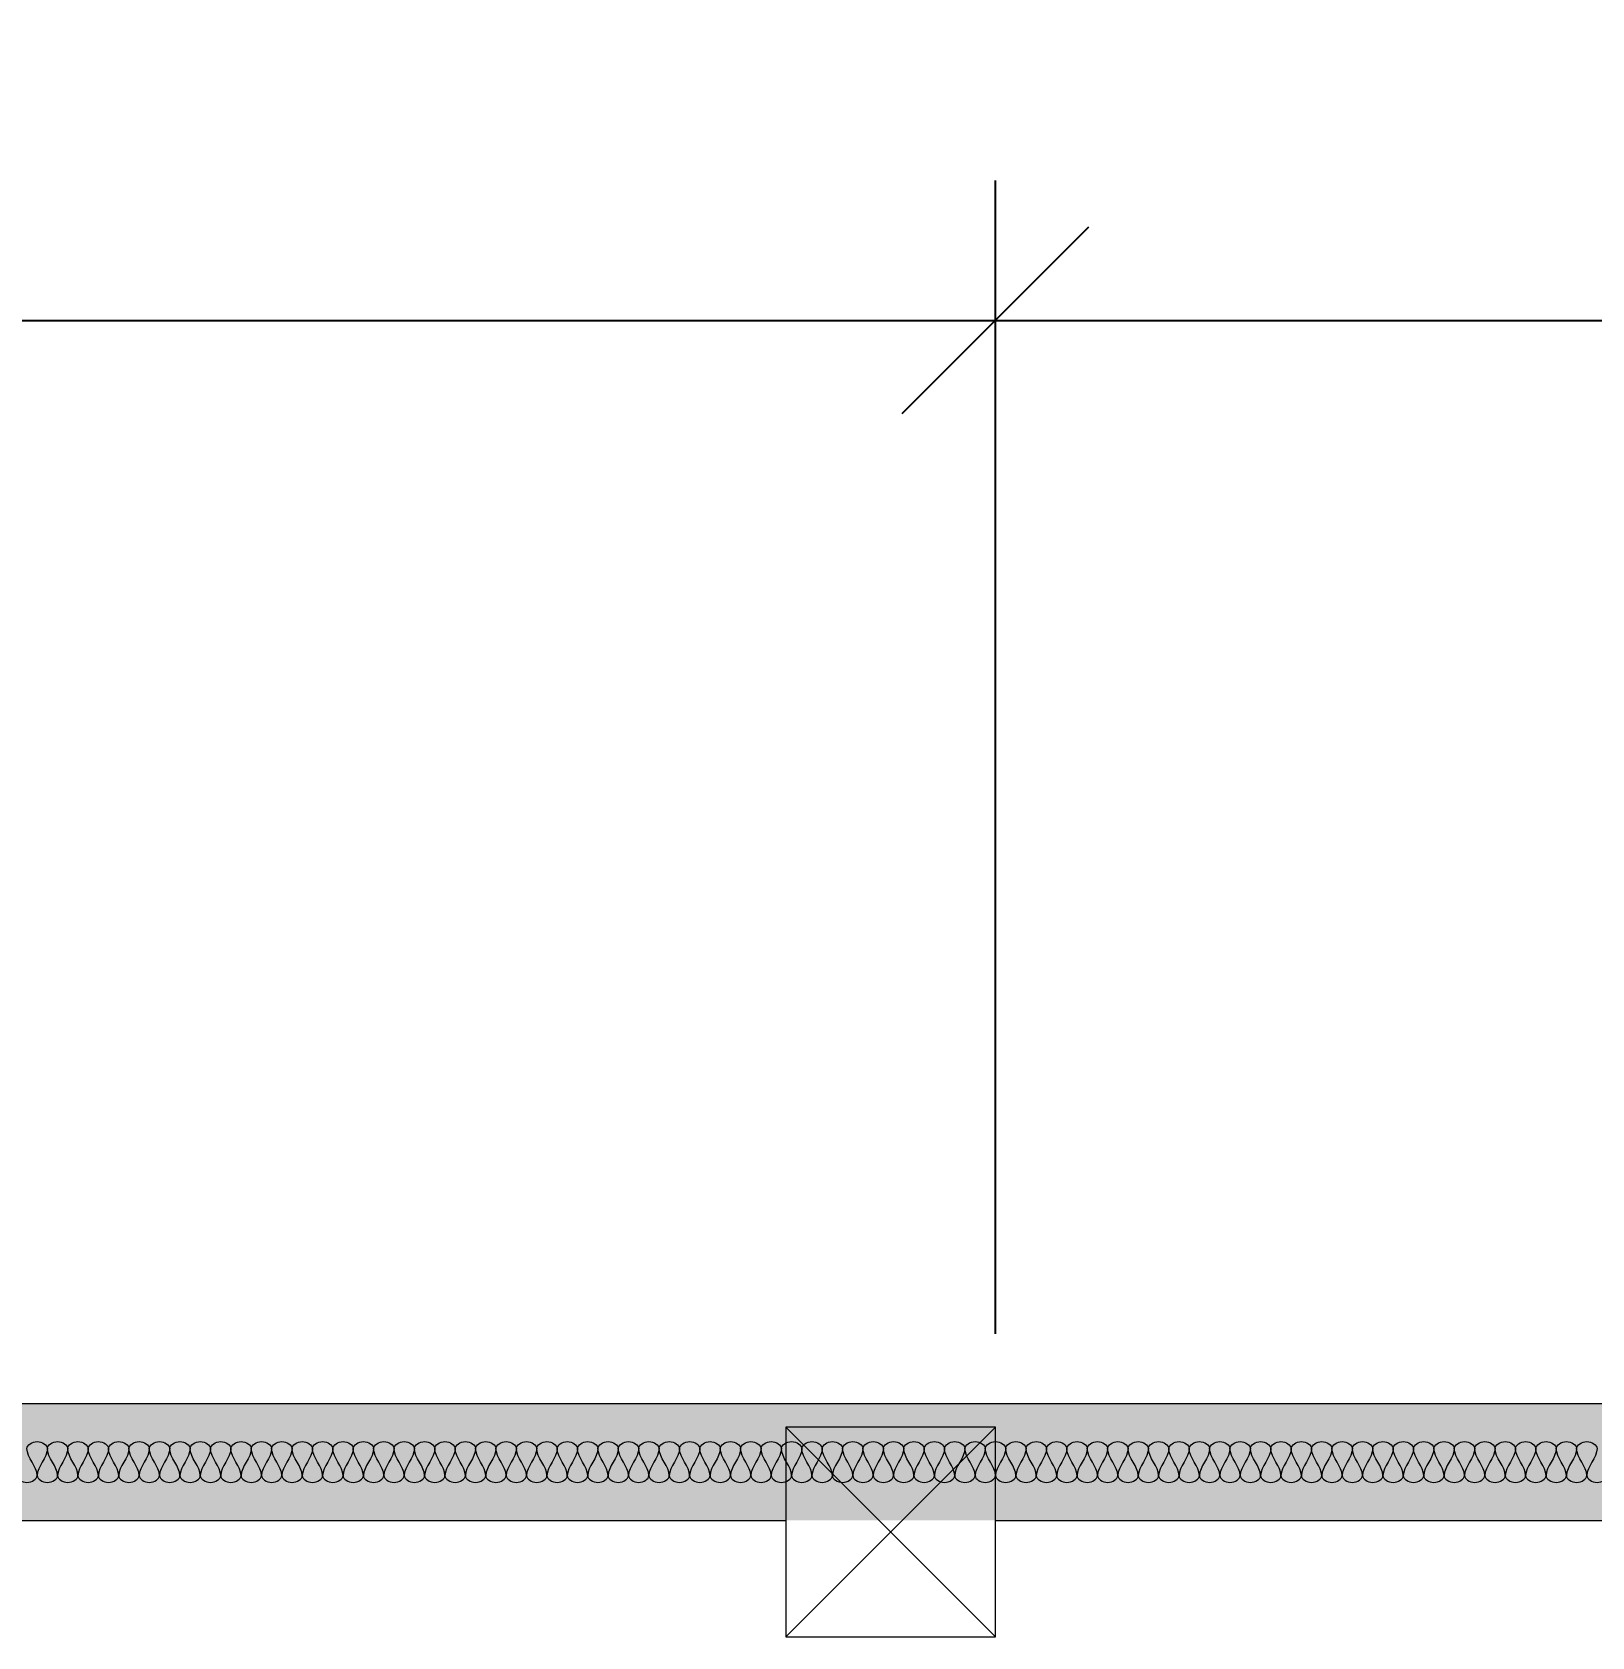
# Model space of a CAD drawing. Header units: inches. Extents: x 1913 to 24953, y -2945 to 1064.
# Drawn here: x 4112 to 4245.9, y 175 to 312.7 of the extents above; entities that cross this region are included whole.
import ezdxf

# ---------------------------------------------------------------- set-up
doc = ezdxf.new("R2010")
doc.units = ezdxf.units.IN
doc.header["$MEASUREMENT"] = 0
for name, color, linetype, lineweight in [('A-ANNO-DIMS', 211, 'Continuous', 9), ('A-COLS', 52, 'Continuous', 9), ('A-DETL', 90, 'Continuous', 9), ('A-WALL', 113, 'Continuous', 13), ('A-WALL-PATT', 111, 'Continuous', 50)]:
    doc.layers.add(name, color=color, linetype=linetype, lineweight=lineweight)
doc.styles.add('Arial', font='arial.ttf', dxfattribs={"height": 12})
doc.dimstyles.new('Linear_-_3_32__Arial', dxfattribs={"dimscale": 12, "dimtxt": 12.243113, "dimasz": 1.333333, "dimexe": 1, "dimexo": 0.666667, "dimgap": 0.666667, "dimtad": 1, "dimdec": 5, "dimrnd": 0.03125, "dimzin": 1, "dimdsep": 46, "dimlunit": 4, "dimtxsty": 'Arial', "dimblk1": 'OBLIQUE', "dimblk2": 'OBLIQUE', "dimsah": 1, "dimcen": 0.09, "dimdle": 1, "dimazin": 0, "dimtfac": 1, "dimtdec": 4, "dimtix": 1, "dimtmove": 0, "dimatfit": 3, "dimfxl": 1, "dimtvp": 1, "dimtfill": 1, "dimfrac": 2, "dimtolj": 1, "dimtzin": 0, "dimarcsym": 2})

# ---------------------------------------------------------------- blocks, each defined once
blk = doc.blocks.new('_Oblique')
at = {"color": 0, "linetype": 'ByBlock', "lineweight": -2}
blk.add_line((-0.5, -0.5), (0.5, 0.5), dxfattribs=at)
blk = doc.blocks.new('*D100')
at = {"layer": 'A-ANNO-DIMS', "color": 0, "lineweight": -2, "transparency": 16777216}
for p, q in [((2749.66, 195.3), (2749.66, 437.92)), ((5053.66, 198.02), (5053.66, 437.92)), ((2737.66, 425.92), (5065.66, 425.92))]:
    blk.add_line(p, q, dxfattribs=at)
at = {"layer": 'Defpoints', "color": 0, "transparency": 16777216}
for p in [(5053.66, 425.92), (5053.66, 190.02), (2749.66, 187.3)]:
    blk.add_point(p, dxfattribs=at)
at = {"layer": 'A-ANNO-DIMS', "color": 0, "lineweight": -2, "transparency": 16777216, "xscale": 16, "yscale": 16, "zscale": 16, "rotation": 180}
blk.add_blockref('_Oblique', (2749.66, 425.92), dxfattribs=at)
at = {"layer": 'A-ANNO-DIMS', "color": 0, "lineweight": -2, "transparency": 16777216, "xscale": 16, "yscale": 16, "zscale": 16}
blk.add_blockref('_Oblique', (5053.66, 425.92), dxfattribs=at)
at = {"layer": 'A-ANNO-DIMS', "color": 3, "lineweight": 0, "transparency": 16777216, "insert": (3901.66, 440.05), "char_height": 12, "width": 73.4587, "attachment_point": 5, "style": 'Arial'}
blk.add_mtext('\\A1;192\'-0"', dxfattribs=at)
blk = doc.blocks.new('*D159')
at = {"layer": 'A-ANNO-DIMS', "color": 0, "lineweight": -2, "transparency": 16777216}
for p, q in [((3906.66, 203.02), (3906.66, 299.97)), ((4194.66, 201.02), (4194.66, 299.97)), ((3894.66, 287.97), (4206.66, 287.97))]:
    blk.add_line(p, q, dxfattribs=at)
at = {"layer": 'Defpoints', "color": 0, "transparency": 16777216}
for p in [(4194.66, 287.97), (3906.66, 195.02), (4194.66, 193.02)]:
    blk.add_point(p, dxfattribs=at)
at = {"layer": 'A-ANNO-DIMS', "color": 0, "lineweight": -2, "transparency": 16777216, "xscale": 16, "yscale": 16, "zscale": 16, "rotation": 180}
blk.add_blockref('_Oblique', (3906.66, 287.97), dxfattribs=at)
at = {"layer": 'A-ANNO-DIMS', "color": 0, "lineweight": -2, "transparency": 16777216, "xscale": 16, "yscale": 16, "zscale": 16}
blk.add_blockref('_Oblique', (4194.66, 287.97), dxfattribs=at)
at = {"layer": 'A-ANNO-DIMS', "color": 3, "lineweight": 0, "transparency": 16777216, "insert": (4050.66, 302.1), "char_height": 12, "width": 62.3834, "attachment_point": 5, "style": 'Arial'}
blk.add_mtext('\\A1;24\'-0"', dxfattribs=at)
blk = doc.blocks.new('*D160')
at = {"layer": 'A-ANNO-DIMS', "color": 0, "lineweight": -2, "transparency": 16777216}
for p, q in [((4194.66, 201.02), (4194.66, 299.97)), ((4482.66, 203.02), (4482.66, 299.97)), ((4182.66, 287.97), (4494.66, 287.97))]:
    blk.add_line(p, q, dxfattribs=at)
at = {"layer": 'Defpoints', "color": 0, "transparency": 16777216}
for p in [(4482.66, 287.97), (4482.66, 195.02), (4194.66, 193.02)]:
    blk.add_point(p, dxfattribs=at)
at = {"layer": 'A-ANNO-DIMS', "color": 0, "lineweight": -2, "transparency": 16777216, "xscale": 16, "yscale": 16, "zscale": 16, "rotation": 180}
blk.add_blockref('_Oblique', (4194.66, 287.97), dxfattribs=at)
at = {"layer": 'A-ANNO-DIMS', "color": 0, "lineweight": -2, "transparency": 16777216, "xscale": 16, "yscale": 16, "zscale": 16}
blk.add_blockref('_Oblique', (4482.66, 287.97), dxfattribs=at)
at = {"layer": 'A-ANNO-DIMS', "color": 3, "lineweight": 0, "transparency": 16777216, "insert": (4338.66, 302.1), "char_height": 12, "width": 51.3081, "attachment_point": 5, "style": 'Arial'}
blk.add_mtext('\\A1;24\'-0"', dxfattribs=at)

msp = doc.modelspace()

# ---------------------------------------------------------------- hatches: boundary and pattern name
at = {"layer": 'A-WALL-PATT', "lineweight": 0}
h = msp.add_hatch(dxfattribs=at)
h.set_pattern_fill('FP_1', color=256, angle=90, style=0, pattern_type=2)
h.set_pattern_definition([(140, (3124.017, -677.577), (3.213, 36.72335), [3.84, -42.24]), (85, (3124.017, -677.577), (-38.51274, -7.1044), [3.072, -33.792]), (190.451, (3124.285, -674.517), (-35.29956, 29.62024), [3.263, -35.898]), (136.184, (3113.777, -677.577), (8.4752, 54.6425), [5.76, -63.36]), (186.636, (3114.483, -673.023), (-49.8752, 47.854), [4.895, -53.848]), (81.184, (3113.777, -677.577), (-49.8749, 47.8553), [4.608, -50.688]), (111, (3116.337, -672.457), (20.614, 30.56126), [3.84, -42.24]), (56, (3116.337, -672.457), (-37.1283, 12.4577), [3.072, -33.792]), (161.451, (3118.055, -669.91), (-16.5135, 43.02), [3.263, -35.898]), (127.5, (3124.017, -677.577), (-17.04428, 0.6228), [1.69, -31.693, 1.69, -32.614, -33.92]), (127.5, (3124.017, -677.577), (-17.04428, 0.6228), [-67.686, 1.69, -32.23]), (97.5, (3124.017, -677.577), (-20.19387, 13.4694), [1.69, -17.869, 1.69, -30.925, -12.928]), (97.5, (3124.017, -677.577), (-20.19387, 13.4694), [-52.173, 1.69, -11.238]), (57.5, (3124.017, -688.995), (1.15522, 27.33168), [1.69, -11.11, 1.69, -38.246, -52.992]), (57.5, (3124.017, -688.995), (1.15522, 27.33168), [-52.736, 1.69, -51.302]), (47.5, (3124.017, -694.115), (-5.12498, 29.85903), [1.69, -14.95, 1.69, -24.832, -37.632]), (47.5, (3124.017, -694.115), (-5.12498, 29.85903), [-43.162, 1.69, -35.942])])
h.paths.add_polyline_path([(3571.664949, 185.024501), (3571.664949, 195.024501), (4482.664949, 195.024501), (4482.664949, 185.024501), (4464.664949, 185.024501), (4194.664949, 185.024501), (4176.664949, 185.024501), (3906.664949, 185.024501), (3888.664949, 185.024501), (3618.664949, 185.024501), (3600.664949, 185.024501), (3592.664949, 185.024501), (3586.664949, 185.024501)], flags=0)
h.paths.add_polyline_path([(2754.664949, 185.024501), (2754.664949, 195.024501), (3535.664949, 195.024501), (3535.664949, 185.024501), (3330.664949, 185.024501), (3312.664949, 185.024501), (3042.664949, 185.024501), (3024.664949, 185.024501), (2763.664949, 185.024501)], flags=0)

# ---------------------------------------------------------------- linework, layer by layer
at = {"layer": 'A-COLS', "lineweight": 0}
for p, q in [((4194.664949, 193.024501), (4176.664949, 193.024501)), ((4176.664949, 193.024501), (4176.664949, 175.024501)), ((4176.664949, 193.024501), (4194.664949, 175.024501)), ((4176.664949, 175.024501), (4194.664949, 193.024501)), ((4194.664949, 175.024501), (4194.664949, 193.024501)), ((4176.664949, 175.024501), (4194.664949, 175.024501))]:
    msp.add_line(p, q, dxfattribs=at)
at = {"layer": 'A-DETL', "lineweight": 0}
for points in [[(4111.539949, 191.191168), (4111.539949, 191.466154), (4112.414949, 192.082848), (4113.289949, 191.466154), (4113.289949, 191.191168)], [(4113.289949, 191.191168), (4113.289949, 191.466154), (4114.164949, 192.082848), (4115.039949, 191.466154), (4115.039949, 191.191168)], [(4115.039949, 191.191168), (4115.039949, 191.466154), (4115.914949, 192.082848), (4116.789949, 191.466154), (4116.789949, 191.191168)], [(4116.789949, 191.191168), (4116.789949, 191.466154), (4117.664949, 192.082848), (4118.539949, 191.466154), (4118.539949, 191.191168)], [(4118.539949, 191.191168), (4118.539949, 191.466154), (4119.414949, 192.082848), (4120.289949, 191.466154), (4120.289949, 191.191168)], [(4120.289949, 191.191168), (4120.289949, 191.466154), (4121.164949, 192.082848), (4122.039949, 191.466154), (4122.039949, 191.191168)], [(4122.039949, 191.191168), (4122.039949, 191.466154), (4122.914949, 192.082848), (4123.789949, 191.466154), (4123.789949, 191.191168)], [(4123.789949, 191.191168), (4123.789949, 191.466154), (4124.664949, 192.082848), (4125.539949, 191.466154), (4125.539949, 191.191168)], [(4125.539949, 191.191168), (4125.539949, 191.466154), (4126.414949, 192.082848), (4127.289949, 191.466154), (4127.289949, 191.191168)], [(4127.289949, 191.191168), (4127.289949, 191.466154), (4128.164949, 192.082848), (4129.039949, 191.466154), (4129.039949, 191.191168)], [(4129.039949, 191.191168), (4129.039949, 191.466154), (4129.914949, 192.082848), (4130.789949, 191.466154), (4130.789949, 191.191168)], [(4130.789949, 191.191168), (4130.789949, 191.466154), (4131.664949, 192.082848), (4132.539949, 191.466154), (4132.539949, 191.191168)], [(4132.539949, 191.191168), (4132.539949, 191.466154), (4133.414949, 192.082848), (4134.289949, 191.466154), (4134.289949, 191.191168)], [(4134.289949, 191.191168), (4134.289949, 191.466154), (4135.164949, 192.082848), (4136.039949, 191.466154), (4136.039949, 191.191168)], [(4136.039949, 191.191168), (4136.039949, 191.466154), (4136.914949, 192.082848), (4137.789949, 191.466154), (4137.789949, 191.191168)], [(4137.789949, 191.191168), (4137.789949, 191.466154), (4138.664949, 192.082848), (4139.539949, 191.466154), (4139.539949, 191.191168)], [(4139.539949, 191.191168), (4139.539949, 191.466154), (4140.414949, 192.082848), (4141.289949, 191.466154), (4141.289949, 191.191168)], [(4141.289949, 191.191168), (4141.289949, 191.466154), (4142.164949, 192.082848), (4143.039949, 191.466154), (4143.039949, 191.191168)], [(4143.039949, 191.191168), (4143.039949, 191.466154), (4143.914949, 192.082848), (4144.789949, 191.466154), (4144.789949, 191.191168)], [(4144.789949, 191.191168), (4144.789949, 191.466154), (4145.664949, 192.082848), (4146.539949, 191.466154), (4146.539949, 191.191168)], [(4146.539949, 191.191168), (4146.539949, 191.466154), (4147.414949, 192.082848), (4148.289949, 191.466154), (4148.289949, 191.191168)], [(4148.289949, 191.191168), (4148.289949, 191.466154), (4149.164949, 192.082848), (4150.039949, 191.466154), (4150.039949, 191.191168)], [(4150.039949, 191.191168), (4150.039949, 191.466154), (4150.914949, 192.082848), (4151.789949, 191.466154), (4151.789949, 191.191168)], [(4151.789949, 191.191168), (4151.789949, 191.466154), (4152.664949, 192.082848), (4153.539949, 191.466154), (4153.539949, 191.191168)], [(4153.539949, 191.191168), (4153.539949, 191.466154), (4154.414949, 192.082848), (4155.289949, 191.466154), (4155.289949, 191.191168)], [(4155.289949, 191.191168), (4155.289949, 191.466154), (4156.164949, 192.082848), (4157.039949, 191.466154), (4157.039949, 191.191168)], [(4157.039949, 191.191168), (4157.039949, 191.466154), (4157.914949, 192.082848), (4158.789949, 191.466154), (4158.789949, 191.191168)], [(4158.789949, 191.191168), (4158.789949, 191.466154), (4159.664949, 192.082848), (4160.539949, 191.466154), (4160.539949, 191.191168)], [(4160.539949, 191.191168), (4160.539949, 191.466154), (4161.414949, 192.082848), (4162.289949, 191.466154), (4162.289949, 191.191168)], [(4162.289949, 191.191168), (4162.289949, 191.466154), (4163.164949, 192.082848), (4164.039949, 191.466154), (4164.039949, 191.191168)], [(4164.039949, 191.191168), (4164.039949, 191.466154), (4164.914949, 192.082848), (4165.789949, 191.466154), (4165.789949, 191.191168)], [(4165.789949, 191.191168), (4165.789949, 191.466154), (4166.664949, 192.082848), (4167.539949, 191.466154), (4167.539949, 191.191168)], [(4167.539949, 191.191168), (4167.539949, 191.466154), (4168.414949, 192.082848), (4169.289949, 191.466154), (4169.289949, 191.191168)], [(4169.289949, 191.191168), (4169.289949, 191.466154), (4170.164949, 192.082848), (4171.039949, 191.466154), (4171.039949, 191.191168)], [(4171.039949, 191.191168), (4171.039949, 191.466154), (4171.914949, 192.082848), (4172.789949, 191.466154), (4172.789949, 191.191168)], [(4172.789949, 191.191168), (4172.789949, 191.466154), (4173.664949, 192.082848), (4174.539949, 191.466154), (4174.539949, 191.191168)], [(4174.539949, 191.191168), (4174.539949, 191.466154), (4175.414949, 192.082848), (4176.289949, 191.466154), (4176.289949, 191.191168)], [(4176.289949, 191.191168), (4176.289949, 191.466154), (4177.164949, 192.082848), (4178.039949, 191.466154), (4178.039949, 191.191168)], [(4178.039949, 191.191168), (4178.039949, 191.466154), (4178.914949, 192.082848), (4179.789949, 191.466154), (4179.789949, 191.191168)], [(4179.789949, 191.191168), (4179.789949, 191.466154), (4180.664949, 192.082848), (4181.539949, 191.466154), (4181.539949, 191.191168)], [(4181.539949, 191.191168), (4181.539949, 191.466154), (4182.414949, 192.082848), (4183.289949, 191.466154), (4183.289949, 191.191168)], [(4183.289949, 191.191168), (4183.289949, 191.466154), (4184.164949, 192.082848), (4185.039949, 191.466154), (4185.039949, 191.191168)], [(4185.039949, 191.191168), (4185.039949, 191.466154), (4185.914949, 192.082848), (4186.789949, 191.466154), (4186.789949, 191.191168)], [(4186.789949, 191.191168), (4186.789949, 191.466154), (4187.664949, 192.082848), (4188.539949, 191.466154), (4188.539949, 191.191168)], [(4188.539949, 191.191168), (4188.539949, 191.466154), (4189.414949, 192.082848), (4190.289949, 191.466154), (4190.289949, 191.191168)], [(4190.289949, 191.191168), (4190.289949, 191.466154), (4191.164949, 192.082848), (4192.039949, 191.466154), (4192.039949, 191.191168)], [(4192.039949, 191.191168), (4192.039949, 191.466154), (4192.914949, 192.082848), (4193.789949, 191.466154), (4193.789949, 191.191168)], [(4193.789949, 191.191168), (4193.789949, 191.466154), (4194.664949, 192.082848), (4195.539949, 191.466154), (4195.539949, 191.191168)], [(4195.539949, 191.191168), (4195.539949, 191.466154), (4196.414949, 192.082848), (4197.289949, 191.466154), (4197.289949, 191.191168)], [(4197.289949, 191.191168), (4197.289949, 191.466154), (4198.164949, 192.082848), (4199.039949, 191.466154), (4199.039949, 191.191168)], [(4199.039949, 191.191168), (4199.039949, 191.466154), (4199.914949, 192.082848), (4200.789949, 191.466154), (4200.789949, 191.191168)], [(4200.789949, 191.191168), (4200.789949, 191.466154), (4201.664949, 192.082848), (4202.539949, 191.466154), (4202.539949, 191.191168)], [(4202.539949, 191.191168), (4202.539949, 191.466154), (4203.414949, 192.082848), (4204.289949, 191.466154), (4204.289949, 191.191168)], [(4204.289949, 191.191168), (4204.289949, 191.466154), (4205.164949, 192.082848), (4206.039949, 191.466154), (4206.039949, 191.191168)], [(4206.039949, 191.191168), (4206.039949, 191.466154), (4206.914949, 192.082848), (4207.789949, 191.466154), (4207.789949, 191.191168)], [(4207.789949, 191.191168), (4207.789949, 191.466154), (4208.664949, 192.082848), (4209.539949, 191.466154), (4209.539949, 191.191168)], [(4209.539949, 191.191168), (4209.539949, 191.466154), (4210.414949, 192.082848), (4211.289949, 191.466154), (4211.289949, 191.191168)], [(4211.289949, 191.191168), (4211.289949, 191.466154), (4212.164949, 192.082848), (4213.039949, 191.466154), (4213.039949, 191.191168)], [(4213.039949, 191.191168), (4213.039949, 191.466154), (4213.914949, 192.082848), (4214.789949, 191.466154), (4214.789949, 191.191168)], [(4214.789949, 191.191168), (4214.789949, 191.466154), (4215.664949, 192.082848), (4216.539949, 191.466154), (4216.539949, 191.191168)], [(4216.539949, 191.191168), (4216.539949, 191.466154), (4217.414949, 192.082848), (4218.289949, 191.466154), (4218.289949, 191.191168)], [(4218.289949, 191.191168), (4218.289949, 191.466154), (4219.164949, 192.082848), (4220.039949, 191.466154), (4220.039949, 191.191168)], [(4220.039949, 191.191168), (4220.039949, 191.466154), (4220.914949, 192.082848), (4221.789949, 191.466154), (4221.789949, 191.191168)], [(4221.789949, 191.191168), (4221.789949, 191.466154), (4222.664949, 192.082848), (4223.539949, 191.466154), (4223.539949, 191.191168)], [(4223.539949, 191.191168), (4223.539949, 191.466154), (4224.414949, 192.082848), (4225.289949, 191.466154), (4225.289949, 191.191168)], [(4225.289949, 191.191168), (4225.289949, 191.466154), (4226.164949, 192.082848), (4227.039949, 191.466154), (4227.039949, 191.191168)], [(4227.039949, 191.191168), (4227.039949, 191.466154), (4227.914949, 192.082848), (4228.789949, 191.466154), (4228.789949, 191.191168)], [(4228.789949, 191.191168), (4228.789949, 191.466154), (4229.664949, 192.082848), (4230.539949, 191.466154), (4230.539949, 191.191168)], [(4230.539949, 191.191168), (4230.539949, 191.466154), (4231.414949, 192.082848), (4232.289949, 191.466154), (4232.289949, 191.191168)], [(4232.289949, 191.191168), (4232.289949, 191.466154), (4233.164949, 192.082848), (4234.039949, 191.466154), (4234.039949, 191.191168)], [(4234.039949, 191.191168), (4234.039949, 191.466154), (4234.914949, 192.082848), (4235.789949, 191.466154), (4235.789949, 191.191168)], [(4235.789949, 191.191168), (4235.789949, 191.466154), (4236.664949, 192.082848), (4237.539949, 191.466154), (4237.539949, 191.191168)], [(4237.539949, 191.191168), (4237.539949, 191.466154), (4238.414949, 192.082848), (4239.289949, 191.466154), (4239.289949, 191.191168)], [(4239.289949, 191.191168), (4239.289949, 191.466154), (4240.164949, 192.082848), (4241.039949, 191.466154), (4241.039949, 191.191168)], [(4241.039949, 191.191168), (4241.039949, 191.466154), (4241.914949, 192.082848), (4242.789949, 191.466154), (4242.789949, 191.191168)], [(4242.789949, 191.191168), (4242.789949, 191.466154), (4243.664949, 192.082848), (4244.539949, 191.466154), (4244.539949, 191.191168)], [(4244.539949, 191.191168), (4244.539949, 191.466154), (4245.414949, 192.082848), (4246.289949, 191.466154), (4246.289949, 191.191168)], [(4112.414949, 188.857834), (4112.414949, 189.659549), (4111.539949, 190.389453), (4111.539949, 191.191168)], [(4113.289949, 191.191168), (4113.289949, 190.389453), (4112.414949, 189.659549), (4112.414949, 188.857834)], [(4114.164949, 188.857834), (4114.164949, 189.659549), (4113.289949, 190.389453), (4113.289949, 191.191168)], [(4115.039949, 191.191168), (4115.039949, 190.389453), (4114.164949, 189.659549), (4114.164949, 188.857834)], [(4115.914949, 188.857834), (4115.914949, 189.659549), (4115.039949, 190.389453), (4115.039949, 191.191168)], [(4116.789949, 191.191168), (4116.789949, 190.389453), (4115.914949, 189.659549), (4115.914949, 188.857834)], [(4117.664949, 188.857834), (4117.664949, 189.659549), (4116.789949, 190.389453), (4116.789949, 191.191168)], [(4118.539949, 191.191168), (4118.539949, 190.389453), (4117.664949, 189.659549), (4117.664949, 188.857834)], [(4119.414949, 188.857834), (4119.414949, 189.659549), (4118.539949, 190.389453), (4118.539949, 191.191168)], [(4120.289949, 191.191168), (4120.289949, 190.389453), (4119.414949, 189.659549), (4119.414949, 188.857834)], [(4121.164949, 188.857834), (4121.164949, 189.659549), (4120.289949, 190.389453), (4120.289949, 191.191168)], [(4122.039949, 191.191168), (4122.039949, 190.389453), (4121.164949, 189.659549), (4121.164949, 188.857834)], [(4122.914949, 188.857834), (4122.914949, 189.659549), (4122.039949, 190.389453), (4122.039949, 191.191168)], [(4123.789949, 191.191168), (4123.789949, 190.389453), (4122.914949, 189.659549), (4122.914949, 188.857834)], [(4124.664949, 188.857834), (4124.664949, 189.659549), (4123.789949, 190.389453), (4123.789949, 191.191168)], [(4125.539949, 191.191168), (4125.539949, 190.389453), (4124.664949, 189.659549), (4124.664949, 188.857834)], [(4126.414949, 188.857834), (4126.414949, 189.659549), (4125.539949, 190.389453), (4125.539949, 191.191168)], [(4127.289949, 191.191168), (4127.289949, 190.389453), (4126.414949, 189.659549), (4126.414949, 188.857834)], [(4128.164949, 188.857834), (4128.164949, 189.659549), (4127.289949, 190.389453), (4127.289949, 191.191168)], [(4129.039949, 191.191168), (4129.039949, 190.389453), (4128.164949, 189.659549), (4128.164949, 188.857834)], [(4129.914949, 188.857834), (4129.914949, 189.659549), (4129.039949, 190.389453), (4129.039949, 191.191168)], [(4130.789949, 191.191168), (4130.789949, 190.389453), (4129.914949, 189.659549), (4129.914949, 188.857834)], [(4131.664949, 188.857834), (4131.664949, 189.659549), (4130.789949, 190.389453), (4130.789949, 191.191168)], [(4132.539949, 191.191168), (4132.539949, 190.389453), (4131.664949, 189.659549), (4131.664949, 188.857834)], [(4133.414949, 188.857834), (4133.414949, 189.659549), (4132.539949, 190.389453), (4132.539949, 191.191168)], [(4134.289949, 191.191168), (4134.289949, 190.389453), (4133.414949, 189.659549), (4133.414949, 188.857834)], [(4135.164949, 188.857834), (4135.164949, 189.659549), (4134.289949, 190.389453), (4134.289949, 191.191168)], [(4136.039949, 191.191168), (4136.039949, 190.389453), (4135.164949, 189.659549), (4135.164949, 188.857834)], [(4136.914949, 188.857834), (4136.914949, 189.659549), (4136.039949, 190.389453), (4136.039949, 191.191168)], [(4137.789949, 191.191168), (4137.789949, 190.389453), (4136.914949, 189.659549), (4136.914949, 188.857834)], [(4138.664949, 188.857834), (4138.664949, 189.659549), (4137.789949, 190.389453), (4137.789949, 191.191168)], [(4139.539949, 191.191168), (4139.539949, 190.389453), (4138.664949, 189.659549), (4138.664949, 188.857834)], [(4140.414949, 188.857834), (4140.414949, 189.659549), (4139.539949, 190.389453), (4139.539949, 191.191168)], [(4141.289949, 191.191168), (4141.289949, 190.389453), (4140.414949, 189.659549), (4140.414949, 188.857834)], [(4142.164949, 188.857834), (4142.164949, 189.659549), (4141.289949, 190.389453), (4141.289949, 191.191168)], [(4143.039949, 191.191168), (4143.039949, 190.389453), (4142.164949, 189.659549), (4142.164949, 188.857834)], [(4143.914949, 188.857834), (4143.914949, 189.659549), (4143.039949, 190.389453), (4143.039949, 191.191168)], [(4144.789949, 191.191168), (4144.789949, 190.389453), (4143.914949, 189.659549), (4143.914949, 188.857834)], [(4145.664949, 188.857834), (4145.664949, 189.659549), (4144.789949, 190.389453), (4144.789949, 191.191168)], [(4146.539949, 191.191168), (4146.539949, 190.389453), (4145.664949, 189.659549), (4145.664949, 188.857834)], [(4147.414949, 188.857834), (4147.414949, 189.659549), (4146.539949, 190.389453), (4146.539949, 191.191168)], [(4148.289949, 191.191168), (4148.289949, 190.389453), (4147.414949, 189.659549), (4147.414949, 188.857834)], [(4149.164949, 188.857834), (4149.164949, 189.659549), (4148.289949, 190.389453), (4148.289949, 191.191168)], [(4150.039949, 191.191168), (4150.039949, 190.389453), (4149.164949, 189.659549), (4149.164949, 188.857834)], [(4150.914949, 188.857834), (4150.914949, 189.659549), (4150.039949, 190.389453), (4150.039949, 191.191168)], [(4151.789949, 191.191168), (4151.789949, 190.389453), (4150.914949, 189.659549), (4150.914949, 188.857834)], [(4152.664949, 188.857834), (4152.664949, 189.659549), (4151.789949, 190.389453), (4151.789949, 191.191168)], [(4153.539949, 191.191168), (4153.539949, 190.389453), (4152.664949, 189.659549), (4152.664949, 188.857834)], [(4154.414949, 188.857834), (4154.414949, 189.659549), (4153.539949, 190.389453), (4153.539949, 191.191168)], [(4155.289949, 191.191168), (4155.289949, 190.389453), (4154.414949, 189.659549), (4154.414949, 188.857834)], [(4156.164949, 188.857834), (4156.164949, 189.659549), (4155.289949, 190.389453), (4155.289949, 191.191168)], [(4157.039949, 191.191168), (4157.039949, 190.389453), (4156.164949, 189.659549), (4156.164949, 188.857834)], [(4157.914949, 188.857834), (4157.914949, 189.659549), (4157.039949, 190.389453), (4157.039949, 191.191168)], [(4158.789949, 191.191168), (4158.789949, 190.389453), (4157.914949, 189.659549), (4157.914949, 188.857834)], [(4159.664949, 188.857834), (4159.664949, 189.659549), (4158.789949, 190.389453), (4158.789949, 191.191168)], [(4160.539949, 191.191168), (4160.539949, 190.389453), (4159.664949, 189.659549), (4159.664949, 188.857834)], [(4161.414949, 188.857834), (4161.414949, 189.659549), (4160.539949, 190.389453), (4160.539949, 191.191168)], [(4162.289949, 191.191168), (4162.289949, 190.389453), (4161.414949, 189.659549), (4161.414949, 188.857834)], [(4163.164949, 188.857834), (4163.164949, 189.659549), (4162.289949, 190.389453), (4162.289949, 191.191168)], [(4164.039949, 191.191168), (4164.039949, 190.389453), (4163.164949, 189.659549), (4163.164949, 188.857834)], [(4164.914949, 188.857834), (4164.914949, 189.659549), (4164.039949, 190.389453), (4164.039949, 191.191168)], [(4165.789949, 191.191168), (4165.789949, 190.389453), (4164.914949, 189.659549), (4164.914949, 188.857834)], [(4166.664949, 188.857834), (4166.664949, 189.659549), (4165.789949, 190.389453), (4165.789949, 191.191168)], [(4167.539949, 191.191168), (4167.539949, 190.389453), (4166.664949, 189.659549), (4166.664949, 188.857834)], [(4168.414949, 188.857834), (4168.414949, 189.659549), (4167.539949, 190.389453), (4167.539949, 191.191168)], [(4169.289949, 191.191168), (4169.289949, 190.389453), (4168.414949, 189.659549), (4168.414949, 188.857834)], [(4170.164949, 188.857834), (4170.164949, 189.659549), (4169.289949, 190.389453), (4169.289949, 191.191168)], [(4171.039949, 191.191168), (4171.039949, 190.389453), (4170.164949, 189.659549), (4170.164949, 188.857834)], [(4171.914949, 188.857834), (4171.914949, 189.659549), (4171.039949, 190.389453), (4171.039949, 191.191168)], [(4172.789949, 191.191168), (4172.789949, 190.389453), (4171.914949, 189.659549), (4171.914949, 188.857834)], [(4173.664949, 188.857834), (4173.664949, 189.659549), (4172.789949, 190.389453), (4172.789949, 191.191168)], [(4174.539949, 191.191168), (4174.539949, 190.389453), (4173.664949, 189.659549), (4173.664949, 188.857834)], [(4175.414949, 188.857834), (4175.414949, 189.659549), (4174.539949, 190.389453), (4174.539949, 191.191168)], [(4176.289949, 191.191168), (4176.289949, 190.389453), (4175.414949, 189.659549), (4175.414949, 188.857834)], [(4177.164949, 188.857834), (4177.164949, 189.659549), (4176.289949, 190.389453), (4176.289949, 191.191168)], [(4178.039949, 191.191168), (4178.039949, 190.389453), (4177.164949, 189.659549), (4177.164949, 188.857834)], [(4178.914949, 188.857834), (4178.914949, 189.659549), (4178.039949, 190.389453), (4178.039949, 191.191168)], [(4179.789949, 191.191168), (4179.789949, 190.389453), (4178.914949, 189.659549), (4178.914949, 188.857834)], [(4180.664949, 188.857834), (4180.664949, 189.659549), (4179.789949, 190.389453), (4179.789949, 191.191168)], [(4181.539949, 191.191168), (4181.539949, 190.389453), (4180.664949, 189.659549), (4180.664949, 188.857834)], [(4182.414949, 188.857834), (4182.414949, 189.659549), (4181.539949, 190.389453), (4181.539949, 191.191168)], [(4183.289949, 191.191168), (4183.289949, 190.389453), (4182.414949, 189.659549), (4182.414949, 188.857834)], [(4184.164949, 188.857834), (4184.164949, 189.659549), (4183.289949, 190.389453), (4183.289949, 191.191168)], [(4185.039949, 191.191168), (4185.039949, 190.389453), (4184.164949, 189.659549), (4184.164949, 188.857834)], [(4185.914949, 188.857834), (4185.914949, 189.659549), (4185.039949, 190.389453), (4185.039949, 191.191168)], [(4186.789949, 191.191168), (4186.789949, 190.389453), (4185.914949, 189.659549), (4185.914949, 188.857834)], [(4187.664949, 188.857834), (4187.664949, 189.659549), (4186.789949, 190.389453), (4186.789949, 191.191168)], [(4188.539949, 191.191168), (4188.539949, 190.389453), (4187.664949, 189.659549), (4187.664949, 188.857834)], [(4189.414949, 188.857834), (4189.414949, 189.659549), (4188.539949, 190.389453), (4188.539949, 191.191168)], [(4190.289949, 191.191168), (4190.289949, 190.389453), (4189.414949, 189.659549), (4189.414949, 188.857834)], [(4191.164949, 188.857834), (4191.164949, 189.659549), (4190.289949, 190.389453), (4190.289949, 191.191168)], [(4192.039949, 191.191168), (4192.039949, 190.389453), (4191.164949, 189.659549), (4191.164949, 188.857834)], [(4192.914949, 188.857834), (4192.914949, 189.659549), (4192.039949, 190.389453), (4192.039949, 191.191168)], [(4193.789949, 191.191168), (4193.789949, 190.389453), (4192.914949, 189.659549), (4192.914949, 188.857834)], [(4194.664949, 188.857834), (4194.664949, 189.659549), (4193.789949, 190.389453), (4193.789949, 191.191168)], [(4195.539949, 191.191168), (4195.539949, 190.389453), (4194.664949, 189.659549), (4194.664949, 188.857834)], [(4196.414949, 188.857834), (4196.414949, 189.659549), (4195.539949, 190.389453), (4195.539949, 191.191168)], [(4197.289949, 191.191168), (4197.289949, 190.389453), (4196.414949, 189.659549), (4196.414949, 188.857834)], [(4198.164949, 188.857834), (4198.164949, 189.659549), (4197.289949, 190.389453), (4197.289949, 191.191168)], [(4199.039949, 191.191168), (4199.039949, 190.389453), (4198.164949, 189.659549), (4198.164949, 188.857834)], [(4199.914949, 188.857834), (4199.914949, 189.659549), (4199.039949, 190.389453), (4199.039949, 191.191168)], [(4200.789949, 191.191168), (4200.789949, 190.389453), (4199.914949, 189.659549), (4199.914949, 188.857834)], [(4201.664949, 188.857834), (4201.664949, 189.659549), (4200.789949, 190.389453), (4200.789949, 191.191168)], [(4202.539949, 191.191168), (4202.539949, 190.389453), (4201.664949, 189.659549), (4201.664949, 188.857834)], [(4203.414949, 188.857834), (4203.414949, 189.659549), (4202.539949, 190.389453), (4202.539949, 191.191168)], [(4204.289949, 191.191168), (4204.289949, 190.389453), (4203.414949, 189.659549), (4203.414949, 188.857834)], [(4205.164949, 188.857834), (4205.164949, 189.659549), (4204.289949, 190.389453), (4204.289949, 191.191168)], [(4206.039949, 191.191168), (4206.039949, 190.389453), (4205.164949, 189.659549), (4205.164949, 188.857834)], [(4206.914949, 188.857834), (4206.914949, 189.659549), (4206.039949, 190.389453), (4206.039949, 191.191168)], [(4207.789949, 191.191168), (4207.789949, 190.389453), (4206.914949, 189.659549), (4206.914949, 188.857834)], [(4208.664949, 188.857834), (4208.664949, 189.659549), (4207.789949, 190.389453), (4207.789949, 191.191168)], [(4209.539949, 191.191168), (4209.539949, 190.389453), (4208.664949, 189.659549), (4208.664949, 188.857834)], [(4210.414949, 188.857834), (4210.414949, 189.659549), (4209.539949, 190.389453), (4209.539949, 191.191168)], [(4211.289949, 191.191168), (4211.289949, 190.389453), (4210.414949, 189.659549), (4210.414949, 188.857834)], [(4212.164949, 188.857834), (4212.164949, 189.659549), (4211.289949, 190.389453), (4211.289949, 191.191168)], [(4213.039949, 191.191168), (4213.039949, 190.389453), (4212.164949, 189.659549), (4212.164949, 188.857834)], [(4213.914949, 188.857834), (4213.914949, 189.659549), (4213.039949, 190.389453), (4213.039949, 191.191168)], [(4214.789949, 191.191168), (4214.789949, 190.389453), (4213.914949, 189.659549), (4213.914949, 188.857834)], [(4215.664949, 188.857834), (4215.664949, 189.659549), (4214.789949, 190.389453), (4214.789949, 191.191168)], [(4216.539949, 191.191168), (4216.539949, 190.389453), (4215.664949, 189.659549), (4215.664949, 188.857834)], [(4217.414949, 188.857834), (4217.414949, 189.659549), (4216.539949, 190.389453), (4216.539949, 191.191168)], [(4218.289949, 191.191168), (4218.289949, 190.389453), (4217.414949, 189.659549), (4217.414949, 188.857834)], [(4219.164949, 188.857834), (4219.164949, 189.659549), (4218.289949, 190.389453), (4218.289949, 191.191168)], [(4220.039949, 191.191168), (4220.039949, 190.389453), (4219.164949, 189.659549), (4219.164949, 188.857834)], [(4220.914949, 188.857834), (4220.914949, 189.659549), (4220.039949, 190.389453), (4220.039949, 191.191168)], [(4221.789949, 191.191168), (4221.789949, 190.389453), (4220.914949, 189.659549), (4220.914949, 188.857834)], [(4222.664949, 188.857834), (4222.664949, 189.659549), (4221.789949, 190.389453), (4221.789949, 191.191168)], [(4223.539949, 191.191168), (4223.539949, 190.389453), (4222.664949, 189.659549), (4222.664949, 188.857834)], [(4224.414949, 188.857834), (4224.414949, 189.659549), (4223.539949, 190.389453), (4223.539949, 191.191168)], [(4225.289949, 191.191168), (4225.289949, 190.389453), (4224.414949, 189.659549), (4224.414949, 188.857834)], [(4226.164949, 188.857834), (4226.164949, 189.659549), (4225.289949, 190.389453), (4225.289949, 191.191168)], [(4227.039949, 191.191168), (4227.039949, 190.389453), (4226.164949, 189.659549), (4226.164949, 188.857834)], [(4227.914949, 188.857834), (4227.914949, 189.659549), (4227.039949, 190.389453), (4227.039949, 191.191168)], [(4228.789949, 191.191168), (4228.789949, 190.389453), (4227.914949, 189.659549), (4227.914949, 188.857834)], [(4229.664949, 188.857834), (4229.664949, 189.659549), (4228.789949, 190.389453), (4228.789949, 191.191168)], [(4230.539949, 191.191168), (4230.539949, 190.389453), (4229.664949, 189.659549), (4229.664949, 188.857834)], [(4231.414949, 188.857834), (4231.414949, 189.659549), (4230.539949, 190.389453), (4230.539949, 191.191168)], [(4232.289949, 191.191168), (4232.289949, 190.389453), (4231.414949, 189.659549), (4231.414949, 188.857834)], [(4233.164949, 188.857834), (4233.164949, 189.659549), (4232.289949, 190.389453), (4232.289949, 191.191168)], [(4234.039949, 191.191168), (4234.039949, 190.389453), (4233.164949, 189.659549), (4233.164949, 188.857834)], [(4234.914949, 188.857834), (4234.914949, 189.659549), (4234.039949, 190.389453), (4234.039949, 191.191168)], [(4235.789949, 191.191168), (4235.789949, 190.389453), (4234.914949, 189.659549), (4234.914949, 188.857834)], [(4236.664949, 188.857834), (4236.664949, 189.659549), (4235.789949, 190.389453), (4235.789949, 191.191168)], [(4237.539949, 191.191168), (4237.539949, 190.389453), (4236.664949, 189.659549), (4236.664949, 188.857834)], [(4238.414949, 188.857834), (4238.414949, 189.659549), (4237.539949, 190.389453), (4237.539949, 191.191168)], [(4239.289949, 191.191168), (4239.289949, 190.389453), (4238.414949, 189.659549), (4238.414949, 188.857834)], [(4240.164949, 188.857834), (4240.164949, 189.659549), (4239.289949, 190.389453), (4239.289949, 191.191168)], [(4241.039949, 191.191168), (4241.039949, 190.389453), (4240.164949, 189.659549), (4240.164949, 188.857834)], [(4241.914949, 188.857834), (4241.914949, 189.659549), (4241.039949, 190.389453), (4241.039949, 191.191168)], [(4242.789949, 191.191168), (4242.789949, 190.389453), (4241.914949, 189.659549), (4241.914949, 188.857834)], [(4243.664949, 188.857834), (4243.664949, 189.659549), (4242.789949, 190.389453), (4242.789949, 191.191168)], [(4244.539949, 191.191168), (4244.539949, 190.389453), (4243.664949, 189.659549), (4243.664949, 188.857834)], [(4245.414949, 188.857834), (4245.414949, 189.659549), (4244.539949, 190.389453), (4244.539949, 191.191168)], [(4246.289949, 191.191168), (4246.289949, 190.389453), (4245.414949, 189.659549), (4245.414949, 188.857834)], [(4110.664949, 188.857834), (4110.664949, 188.582848), (4111.539949, 187.966154), (4112.414949, 188.582848), (4112.414949, 188.857834)], [(4112.414949, 188.857834), (4112.414949, 188.582848), (4113.289949, 187.966154), (4114.164949, 188.582848), (4114.164949, 188.857834)], [(4114.164949, 188.857834), (4114.164949, 188.582848), (4115.039949, 187.966154), (4115.914949, 188.582848), (4115.914949, 188.857834)], [(4115.914949, 188.857834), (4115.914949, 188.582848), (4116.789949, 187.966154), (4117.664949, 188.582848), (4117.664949, 188.857834)], [(4117.664949, 188.857834), (4117.664949, 188.582848), (4118.539949, 187.966154), (4119.414949, 188.582848), (4119.414949, 188.857834)], [(4119.414949, 188.857834), (4119.414949, 188.582848), (4120.289949, 187.966154), (4121.164949, 188.582848), (4121.164949, 188.857834)], [(4121.164949, 188.857834), (4121.164949, 188.582848), (4122.039949, 187.966154), (4122.914949, 188.582848), (4122.914949, 188.857834)], [(4122.914949, 188.857834), (4122.914949, 188.582848), (4123.789949, 187.966154), (4124.664949, 188.582848), (4124.664949, 188.857834)], [(4124.664949, 188.857834), (4124.664949, 188.582848), (4125.539949, 187.966154), (4126.414949, 188.582848), (4126.414949, 188.857834)], [(4126.414949, 188.857834), (4126.414949, 188.582848), (4127.289949, 187.966154), (4128.164949, 188.582848), (4128.164949, 188.857834)], [(4128.164949, 188.857834), (4128.164949, 188.582848), (4129.039949, 187.966154), (4129.914949, 188.582848), (4129.914949, 188.857834)], [(4129.914949, 188.857834), (4129.914949, 188.582848), (4130.789949, 187.966154), (4131.664949, 188.582848), (4131.664949, 188.857834)], [(4131.664949, 188.857834), (4131.664949, 188.582848), (4132.539949, 187.966154), (4133.414949, 188.582848), (4133.414949, 188.857834)], [(4133.414949, 188.857834), (4133.414949, 188.582848), (4134.289949, 187.966154), (4135.164949, 188.582848), (4135.164949, 188.857834)], [(4135.164949, 188.857834), (4135.164949, 188.582848), (4136.039949, 187.966154), (4136.914949, 188.582848), (4136.914949, 188.857834)], [(4136.914949, 188.857834), (4136.914949, 188.582848), (4137.789949, 187.966154), (4138.664949, 188.582848), (4138.664949, 188.857834)], [(4138.664949, 188.857834), (4138.664949, 188.582848), (4139.539949, 187.966154), (4140.414949, 188.582848), (4140.414949, 188.857834)], [(4140.414949, 188.857834), (4140.414949, 188.582848), (4141.289949, 187.966154), (4142.164949, 188.582848), (4142.164949, 188.857834)], [(4142.164949, 188.857834), (4142.164949, 188.582848), (4143.039949, 187.966154), (4143.914949, 188.582848), (4143.914949, 188.857834)], [(4143.914949, 188.857834), (4143.914949, 188.582848), (4144.789949, 187.966154), (4145.664949, 188.582848), (4145.664949, 188.857834)], [(4145.664949, 188.857834), (4145.664949, 188.582848), (4146.539949, 187.966154), (4147.414949, 188.582848), (4147.414949, 188.857834)], [(4147.414949, 188.857834), (4147.414949, 188.582848), (4148.289949, 187.966154), (4149.164949, 188.582848), (4149.164949, 188.857834)], [(4149.164949, 188.857834), (4149.164949, 188.582848), (4150.039949, 187.966154), (4150.914949, 188.582848), (4150.914949, 188.857834)], [(4150.914949, 188.857834), (4150.914949, 188.582848), (4151.789949, 187.966154), (4152.664949, 188.582848), (4152.664949, 188.857834)], [(4152.664949, 188.857834), (4152.664949, 188.582848), (4153.539949, 187.966154), (4154.414949, 188.582848), (4154.414949, 188.857834)], [(4154.414949, 188.857834), (4154.414949, 188.582848), (4155.289949, 187.966154), (4156.164949, 188.582848), (4156.164949, 188.857834)], [(4156.164949, 188.857834), (4156.164949, 188.582848), (4157.039949, 187.966154), (4157.914949, 188.582848), (4157.914949, 188.857834)], [(4157.914949, 188.857834), (4157.914949, 188.582848), (4158.789949, 187.966154), (4159.664949, 188.582848), (4159.664949, 188.857834)], [(4159.664949, 188.857834), (4159.664949, 188.582848), (4160.539949, 187.966154), (4161.414949, 188.582848), (4161.414949, 188.857834)], [(4161.414949, 188.857834), (4161.414949, 188.582848), (4162.289949, 187.966154), (4163.164949, 188.582848), (4163.164949, 188.857834)], [(4163.164949, 188.857834), (4163.164949, 188.582848), (4164.039949, 187.966154), (4164.914949, 188.582848), (4164.914949, 188.857834)], [(4164.914949, 188.857834), (4164.914949, 188.582848), (4165.789949, 187.966154), (4166.664949, 188.582848), (4166.664949, 188.857834)], [(4166.664949, 188.857834), (4166.664949, 188.582848), (4167.539949, 187.966154), (4168.414949, 188.582848), (4168.414949, 188.857834)], [(4168.414949, 188.857834), (4168.414949, 188.582848), (4169.289949, 187.966154), (4170.164949, 188.582848), (4170.164949, 188.857834)], [(4170.164949, 188.857834), (4170.164949, 188.582848), (4171.039949, 187.966154), (4171.914949, 188.582848), (4171.914949, 188.857834)], [(4171.914949, 188.857834), (4171.914949, 188.582848), (4172.789949, 187.966154), (4173.664949, 188.582848), (4173.664949, 188.857834)], [(4173.664949, 188.857834), (4173.664949, 188.582848), (4174.539949, 187.966154), (4175.414949, 188.582848), (4175.414949, 188.857834)], [(4175.414949, 188.857834), (4175.414949, 188.582848), (4176.289949, 187.966154), (4177.164949, 188.582848), (4177.164949, 188.857834)], [(4177.164949, 188.857834), (4177.164949, 188.582848), (4178.039949, 187.966154), (4178.914949, 188.582848), (4178.914949, 188.857834)], [(4178.914949, 188.857834), (4178.914949, 188.582848), (4179.789949, 187.966154), (4180.664949, 188.582848), (4180.664949, 188.857834)], [(4180.664949, 188.857834), (4180.664949, 188.582848), (4181.539949, 187.966154), (4182.414949, 188.582848), (4182.414949, 188.857834)], [(4182.414949, 188.857834), (4182.414949, 188.582848), (4183.289949, 187.966154), (4184.164949, 188.582848), (4184.164949, 188.857834)], [(4184.164949, 188.857834), (4184.164949, 188.582848), (4185.039949, 187.966154), (4185.914949, 188.582848), (4185.914949, 188.857834)], [(4185.914949, 188.857834), (4185.914949, 188.582848), (4186.789949, 187.966154), (4187.664949, 188.582848), (4187.664949, 188.857834)], [(4187.664949, 188.857834), (4187.664949, 188.582848), (4188.539949, 187.966154), (4189.414949, 188.582848), (4189.414949, 188.857834)], [(4189.414949, 188.857834), (4189.414949, 188.582848), (4190.289949, 187.966154), (4191.164949, 188.582848), (4191.164949, 188.857834)], [(4191.164949, 188.857834), (4191.164949, 188.582848), (4192.039949, 187.966154), (4192.914949, 188.582848), (4192.914949, 188.857834)], [(4192.914949, 188.857834), (4192.914949, 188.582848), (4193.789949, 187.966154), (4194.664949, 188.582848), (4194.664949, 188.857834)], [(4194.664949, 188.857834), (4194.664949, 188.582848), (4195.539949, 187.966154), (4196.414949, 188.582848), (4196.414949, 188.857834)], [(4196.414949, 188.857834), (4196.414949, 188.582848), (4197.289949, 187.966154), (4198.164949, 188.582848), (4198.164949, 188.857834)], [(4198.164949, 188.857834), (4198.164949, 188.582848), (4199.039949, 187.966154), (4199.914949, 188.582848), (4199.914949, 188.857834)], [(4199.914949, 188.857834), (4199.914949, 188.582848), (4200.789949, 187.966154), (4201.664949, 188.582848), (4201.664949, 188.857834)], [(4201.664949, 188.857834), (4201.664949, 188.582848), (4202.539949, 187.966154), (4203.414949, 188.582848), (4203.414949, 188.857834)], [(4203.414949, 188.857834), (4203.414949, 188.582848), (4204.289949, 187.966154), (4205.164949, 188.582848), (4205.164949, 188.857834)], [(4205.164949, 188.857834), (4205.164949, 188.582848), (4206.039949, 187.966154), (4206.914949, 188.582848), (4206.914949, 188.857834)], [(4206.914949, 188.857834), (4206.914949, 188.582848), (4207.789949, 187.966154), (4208.664949, 188.582848), (4208.664949, 188.857834)], [(4208.664949, 188.857834), (4208.664949, 188.582848), (4209.539949, 187.966154), (4210.414949, 188.582848), (4210.414949, 188.857834)], [(4210.414949, 188.857834), (4210.414949, 188.582848), (4211.289949, 187.966154), (4212.164949, 188.582848), (4212.164949, 188.857834)], [(4212.164949, 188.857834), (4212.164949, 188.582848), (4213.039949, 187.966154), (4213.914949, 188.582848), (4213.914949, 188.857834)], [(4213.914949, 188.857834), (4213.914949, 188.582848), (4214.789949, 187.966154), (4215.664949, 188.582848), (4215.664949, 188.857834)], [(4215.664949, 188.857834), (4215.664949, 188.582848), (4216.539949, 187.966154), (4217.414949, 188.582848), (4217.414949, 188.857834)], [(4217.414949, 188.857834), (4217.414949, 188.582848), (4218.289949, 187.966154), (4219.164949, 188.582848), (4219.164949, 188.857834)], [(4219.164949, 188.857834), (4219.164949, 188.582848), (4220.039949, 187.966154), (4220.914949, 188.582848), (4220.914949, 188.857834)], [(4220.914949, 188.857834), (4220.914949, 188.582848), (4221.789949, 187.966154), (4222.664949, 188.582848), (4222.664949, 188.857834)], [(4222.664949, 188.857834), (4222.664949, 188.582848), (4223.539949, 187.966154), (4224.414949, 188.582848), (4224.414949, 188.857834)], [(4224.414949, 188.857834), (4224.414949, 188.582848), (4225.289949, 187.966154), (4226.164949, 188.582848), (4226.164949, 188.857834)], [(4226.164949, 188.857834), (4226.164949, 188.582848), (4227.039949, 187.966154), (4227.914949, 188.582848), (4227.914949, 188.857834)], [(4227.914949, 188.857834), (4227.914949, 188.582848), (4228.789949, 187.966154), (4229.664949, 188.582848), (4229.664949, 188.857834)], [(4229.664949, 188.857834), (4229.664949, 188.582848), (4230.539949, 187.966154), (4231.414949, 188.582848), (4231.414949, 188.857834)], [(4231.414949, 188.857834), (4231.414949, 188.582848), (4232.289949, 187.966154), (4233.164949, 188.582848), (4233.164949, 188.857834)], [(4233.164949, 188.857834), (4233.164949, 188.582848), (4234.039949, 187.966154), (4234.914949, 188.582848), (4234.914949, 188.857834)], [(4234.914949, 188.857834), (4234.914949, 188.582848), (4235.789949, 187.966154), (4236.664949, 188.582848), (4236.664949, 188.857834)], [(4236.664949, 188.857834), (4236.664949, 188.582848), (4237.539949, 187.966154), (4238.414949, 188.582848), (4238.414949, 188.857834)], [(4238.414949, 188.857834), (4238.414949, 188.582848), (4239.289949, 187.966154), (4240.164949, 188.582848), (4240.164949, 188.857834)], [(4240.164949, 188.857834), (4240.164949, 188.582848), (4241.039949, 187.966154), (4241.914949, 188.582848), (4241.914949, 188.857834)], [(4241.914949, 188.857834), (4241.914949, 188.582848), (4242.789949, 187.966154), (4243.664949, 188.582848), (4243.664949, 188.857834)], [(4243.664949, 188.857834), (4243.664949, 188.582848), (4244.539949, 187.966154), (4245.414949, 188.582848), (4245.414949, 188.857834)], [(4245.414949, 188.857834), (4245.414949, 188.582848), (4246.289949, 187.966154), (4247.164949, 188.582848), (4247.164949, 188.857834)]]:
    msp.add_open_spline(points, degree=3, dxfattribs=at)
at = {"layer": 'A-WALL', "lineweight": 0}
for p, q in [((4482.664949, 195.024501), (3571.664949, 195.024501)), ((3906.664949, 185.024501), (4176.664949, 185.024501)), ((4176.664949, 185.024501), (4176.664949, 175.024501)), ((4194.664949, 185.024501), (4464.664949, 185.024501)), ((4194.664949, 175.024501), (4194.664949, 185.024501)), ((4176.664949, 175.024501), (4194.664949, 175.024501))]:
    msp.add_line(p, q, dxfattribs=at)

# ---------------------------------------------------------------- dimensions: what is measured, and where the dimension line sits
at = {"layer": 'A-ANNO-DIMS', "color": 1, "lineweight": 0}
for base, p1, p2, picture, middle in [((5053.664949, 425.921719), (2749.664949, 187.297724), (5053.664949, 190.024501), '*D100', (3901.664949, 440.048595)), ((4194.664949, 287.968337), (3906.664949, 195.024501), (4194.664949, 193.024501), '*D159', (4050.664949, 302.095213)), ((4482.664949, 287.968337), (4194.664949, 193.024501), (4482.664949, 195.024501), '*D160', (4338.664949, 302.095213))]:
    dim = msp.add_linear_dim(base=base, p1=p1, p2=p2, angle=180, dimstyle='Linear_-_3_32__Arial', override={"dimpost": '<>', "dimclrt": 3, "dimfxl": 288.006944, "dimtfill": 0}, dxfattribs=at)
    dim.commit()
    dim.dimension.update_dxf_attribs({"geometry": picture, "text_midpoint": middle})

doc.saveas('drawing.dxf')
